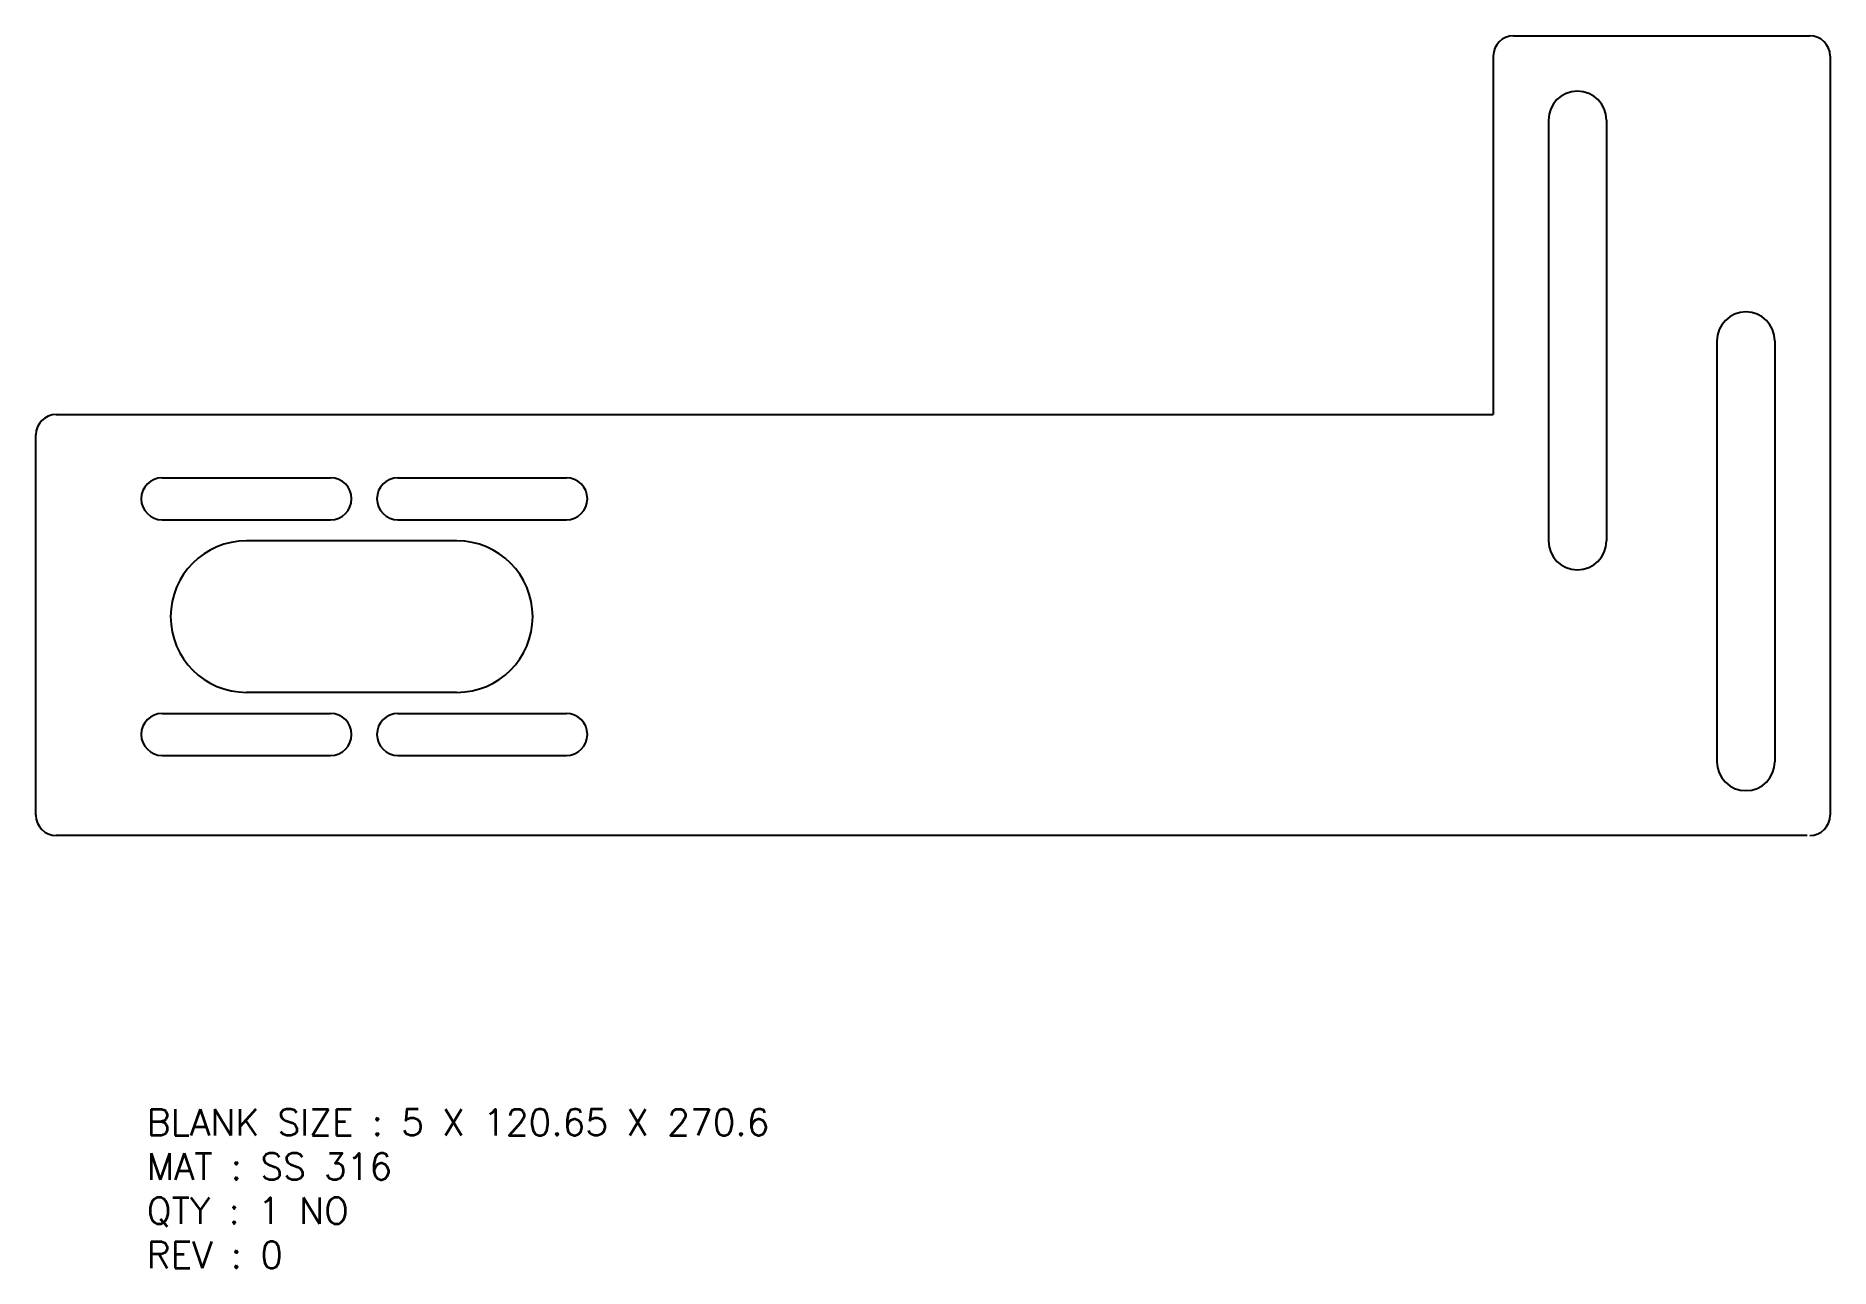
# Model space of a CAD drawing. Header units: inches. Extents: x 76300 to 76571, y 59243 to 59429.
import ezdxf

# ---------------------------------------------------------------- set-up
doc = ezdxf.new("R2010")
doc.units = ezdxf.units.IN
doc.header["$MEASUREMENT"] = 0
doc.layers.add('LaserCutting', color=3, linetype='Continuous')
doc.styles.add('Roman', font='romans', dxfattribs={"bigfont": 'bigfont'})

msp = doc.modelspace()

# ---------------------------------------------------------------- linework, layer by layer
at = {"layer": 'LaserCutting'}
for p, q in [((76523.15, 59429.13), (76567.85, 59429.13)), ((76520.1, 59426.09), (76520.1, 59371.98)), ((76570.9, 59426.09), (76570.9, 59311.53)), ((76528.43, 59416.43), (76528.43, 59352.93)), ((76537.17, 59416.43), (76537.17, 59352.93)), ((76553.83, 59383.11), (76553.83, 59319.61)), ((76562.57, 59383.11), (76562.57, 59319.61)), ((76303.35, 59371.98), (76520.1, 59371.98)), ((76300.3, 59311.53), (76300.3, 59368.94)), ((76319.35, 59362.46), (76344.75, 59362.46)), ((76354.91, 59362.46), (76380.31, 59362.46)), ((76319.35, 59356.11), (76344.75, 59356.11)), ((76354.91, 59356.11), (76380.31, 59356.11)), ((76363.8, 59352.93), (76332.05, 59352.93)), ((76363.8, 59330.07), (76332.05, 59330.07)), ((76319.35, 59326.9), (76344.75, 59326.9)), ((76354.91, 59326.9), (76380.31, 59326.9)), ((76319.35, 59320.55), (76344.75, 59320.55)), ((76354.91, 59320.55), (76380.31, 59320.55)), ((76567.45, 59308.48), (76303.35, 59308.48))]:
    msp.add_line(p, q, dxfattribs=at)
for centre, radius, start, end in [((76523.15, 59426.09), 3.05, 90, 180), ((76567.85, 59426.09), 3.05, 0, 90), ((76532.8, 59416.43), 4.37, 0, 180), ((76558.2, 59383.11), 4.37, 0, 180), ((76303.35, 59368.94), 3.05, 90, 180), ((76319.35, 59359.28), 3.17, 90, 270), ((76344.75, 59359.28), 3.17, 270, 90), ((76354.91, 59359.28), 3.17, 90, 270), ((76380.31, 59359.28), 3.17, 270, 90), ((76332.05, 59341.5), 11.43, 90, 270), ((76363.8, 59341.5), 11.43, 270, 90), ((76532.8, 59352.93), 4.37, 180, 0), ((76319.35, 59323.72), 3.17, 90, 270), ((76344.75, 59323.72), 3.17, 270, 90), ((76354.91, 59323.72), 3.17, 90, 270), ((76380.31, 59323.72), 3.17, 270, 90), ((76558.2, 59319.61), 4.37, 180, 0), ((76303.35, 59311.53), 3.05, 180, 270), ((76567.85, 59311.53), 3.05, 270, 0)]:
    msp.add_arc(centre, radius, start, end, dxfattribs=at)

# ---------------------------------------------------------------- texts
at = {"layer": 'LaserCutting', "insert": (76317, 59267.2), "char_height": 4, "width": 159.0338, "attachment_point": 1, "style": 'Roman'}
msp.add_mtext('BLANK SIZE : 5 X 120.65 X 270.6\\PMAT : SS 316\\PQTY : 1 NO\\PREV : 0', dxfattribs=at)

doc.saveas('drawing.dxf')
